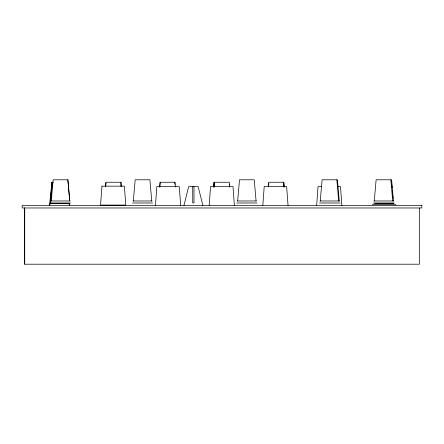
<?xml version="1.0" encoding="UTF-8"?>
<svg xmlns="http://www.w3.org/2000/svg" width="444" height="444" viewBox="0 0 444 444"><rect width="100%" height="100%" fill="white"/><g stroke="black" fill="none" stroke-linecap="round" stroke-linejoin="round"><path stroke-width="0.67" d="M155.45 205.45L156.837 186.536L179.282 186.536L180.669 205.45M209.163 205.45L210.55 186.536L232.995 186.536L234.382 205.45M262.82 205.45L264.208 186.536L286.652 186.536L288.039 205.45M316.655 205.45L318.043 186.536L321.439 186.536M50.222 203.43L52.059 182.245M50.327 203.43L52.22 182.245M50.438 203.43L52.281 182.245M51.276 200.977L53.175 179.792L67.91 179.792L69.747 200.977L67.854 179.792M105.489 186.347L105.85 182.245L121.212 182.245L121.567 186.347M105.572 186.347L105.872 182.934M105.678 186.347L105.916 183.616M133.322 200.977L135.165 179.792L149.894 179.792L151.737 200.977M159.596 187.029L160.012 182.245L175.014 182.245L175.43 187.029M159.862 187.029L160.278 182.245M213.492 187.029L213.908 182.245L229.354 182.245L229.77 187.029M213.742 187.029L214.158 182.245M214.025 187.029L214.202 184.982M214.202 187.029L214.619 182.245M237.662 200.977L239.499 179.792L254.234 179.792L256.077 200.977M268.276 187.029L268.692 182.245L283.805 182.245L284.221 187.029M268.659 185.664L268.836 183.616M320.263 200.977L322.105 179.792L337.412 179.792L339.255 200.977M374.281 200.977L376.124 179.792L391.614 179.792L393.451 200.977M183.949 205.45L188.678 186.536L198.135 186.536L202.864 205.45M49.134 205.45L49.684 203.43L69.181 203.43L69.73 205.45M49.345 205.45L49.895 203.43M49.589 204.945L51.848 182.245L53.252 182.245M391.269 182.245L391.569 182.245M337.767 186.536L340.487 186.536L341.874 205.45M50.955 200.977L70.074 200.977M132.995 200.977L152.064 200.977M237.335 200.977L256.399 200.977M319.941 200.977L339.582 200.977M373.953 200.977L393.778 200.977M50.4 202.991L70.624 202.991M132.445 202.991L152.614 202.991M236.785 202.991L256.954 202.991M319.391 202.991L340.132 202.991M373.404 202.991L394.328 202.991M374.669 203.43L393.734 203.43M372.255 204.44L395.887 204.44M69.07 203.43L69.675 205.45M69.098 203.935L69.375 204.945M391.808 184.982L392.046 187.712M392.28 190.448L392.518 193.179M392.696 195.232L392.934 197.963M390.853 179.792L392.696 200.977M336.841 179.792L338.683 200.977M283.688 182.245L284.105 187.029M283.422 182.245L283.838 187.029M229.354 184.299L229.592 187.029M174.742 182.245L174.919 184.299M120.579 182.245L120.935 186.347M193.984 186.536L193.995 202.886L192.729 202.886L192.729 186.536M419.402 207.97L419.402 264.208L24.598 264.208L24.598 207.97M24.72 207.97L24.725 264.208M101.948 186.158L100.56 205.073L125.78 205.073L124.392 186.158L101.948 186.158M50.055 203.43L49.506 205.45L50.117 203.43M421.8 205.45L22.2 205.45L22.2 207.97L421.8 207.97L421.8 205.45"/></g></svg>
